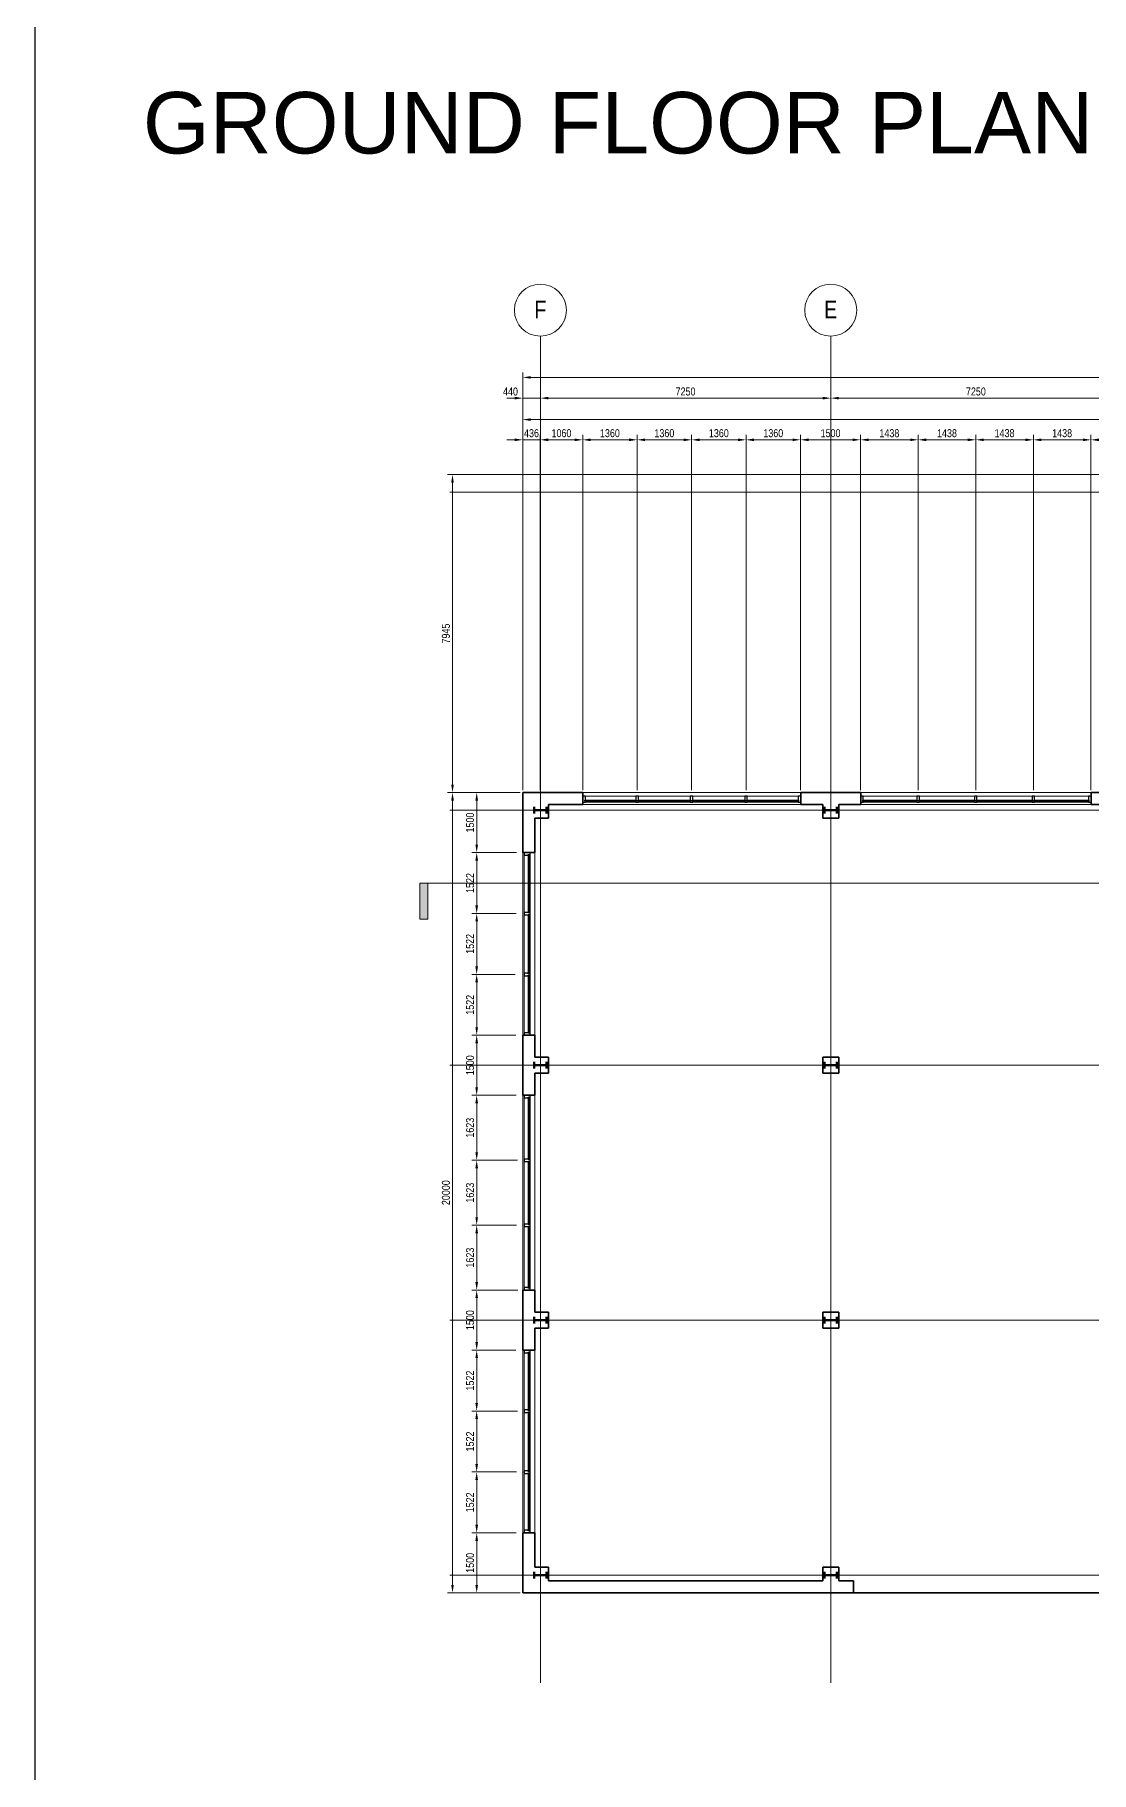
# Model space of a CAD drawing. Header units: millimetres. Extents: x -31954 to 493870, y 99509 to 604061.
# Drawn here: x 239324 to 265705, y 432587 to 476007 of the extents above; entities that cross this region are included whole.
import ezdxf

# ---------------------------------------------------------------- set-up
doc = ezdxf.new("R2010")
doc.units = ezdxf.units.MM
doc.header["$LTSCALE"] = 10
doc.linetypes.add('Center', pattern=[2, 1.25, -0.25, 0.25, -0.25])
doc.linetypes.add('Hidden', pattern=[0.375, 0.25, -0.125])
for name, color, linetype, lineweight in [('A-ANNOTATIONS', 1, 'Continuous', 9), ('A-COLS', 4, 'Continuous', 9), ('A-DETL-MBND', 5, 'Hidden', 9), ('A-GLAZ', 6, 'Continuous', 9), ('A-GLAZ-CWMG', 3, 'Continuous', 9), ('A-WALL', 2, 'Continuous', 18), ('S-COLUMN-STEEL-PLAN', 4, 'Continuous', 50), ('S-GRID', 6, 'Center', 9)]:
    doc.layers.add(name, color=color, linetype=linetype, lineweight=lineweight)
doc.styles.add('AnnoText', font='arial.ttf', dxfattribs={"width": 0.8, "height": 2})
doc.styles.add('Revit_Arial', font='arial.ttf')
doc.styles.get("Standard").update_dxf_attribs({"font": 'arial.ttf', "width": 0.8})

# ---------------------------------------------------------------- blocks, each defined once
blk = doc.blocks.new('System Panel - 1_ Glass-559306-Second Floor Level')
at = {"layer": 'A-GLAZ', "lineweight": 18}
for p, q in [((686, 13), (-686, 13)), ((-686, 13), (-686, -13)), ((686, -13), (686, 13)), ((-686, -13), (686, -13))]:
    blk.add_line(p, q, dxfattribs=at)
blk = doc.blocks.new('Rectangular Mullion - Kawneer-1600_Sys_3-6 Mullion_Sill-559298-Second Floor Level')
at = {"layer": 'A-GLAZ-CWMG'}
for p, q in [((1527, 10394), (180, 10394)), ((180, 10241), (1527, 10241))]:
    blk.add_line(p, q, dxfattribs=at)
blk = doc.blocks.new('Rectangular Mullion - Kawneer-1600_Sys_3-6 Mullion_Jamb R-558829-Second Floor Level')
at = {"layer": 'A-GLAZ-CWMG', "lineweight": 25}
for p, q in [((-63, 13), (-63, 114)), ((-63, 114), (0, 114)), ((-51, 13), (-63, 13)), ((-51, -13), (-51, 13)), ((0, 114), (0, -38)), ((-63, -38), (-63, -13)), ((-63, -13), (-51, -13)), ((0, -38), (-63, -38))]:
    blk.add_line(p, q, dxfattribs=at)
blk = doc.blocks.new('Rectangular Mullion - Kawneer-1600_Sys_3-6 Mullion_Jamb L-558832-Second Floor Level')
at = {"layer": 'A-GLAZ-CWMG', "lineweight": 25}
for p, q in [((-63, 114), (-63, 13)), ((0, 114), (-63, 114)), ((-63, 13), (-51, 13)), ((-51, 13), (-51, -13)), ((0, -38), (0, 114)), ((-51, -13), (-63, -13)), ((-63, -13), (-63, -38)), ((-63, -38), (0, -38))]:
    blk.add_line(p, q, dxfattribs=at)
blk = doc.blocks.new('System Panel - 1_ Glass-559317-Second Floor Level')
at = {"layer": 'A-GLAZ', "lineweight": 18}
for p, q in [((647, 13), (-647, 13)), ((-647, 13), (-647, -13)), ((647, -13), (647, 13)), ((-647, -13), (647, -13))]:
    blk.add_line(p, q, dxfattribs=at)
blk = doc.blocks.new('Rectangular Mullion - Kawneer-1600_Sys_3-6 Mullion_Sill-559309-Second Floor Level')
at = {"layer": 'A-GLAZ-CWMG'}
for p, q in [((-12973, 10394), (-14242, 10394)), ((-14242, 10241), (-12973, 10241))]:
    blk.add_line(p, q, dxfattribs=at)
blk = doc.blocks.new('System Panel - 1_ Glass-559325-Second Floor Level')
at = {"layer": 'A-GLAZ', "lineweight": 18}
for p, q in [((728, 13), (-728, 13)), ((-728, 13), (-728, -13)), ((728, -13), (728, 13)), ((-728, -13), (728, -13))]:
    blk.add_line(p, q, dxfattribs=at)
blk = doc.blocks.new('Rectangular Mullion - Kawneer-1600_Sys_3-6 Mullion_Sill-559320-Second Floor Level')
at = {"layer": 'A-GLAZ-CWMG'}
for p, q in [((-19814, 8921), (-19814, 7490)), ((-19661, 7490), (-19661, 8921))]:
    blk.add_line(p, q, dxfattribs=at)
blk = doc.blocks.new('System Panel - 1_ Glass-559333-Second Floor Level')
at = {"layer": 'A-GLAZ', "lineweight": 18}
for p, q in [((779, 13), (-779, 13)), ((-779, 13), (-779, -13)), ((779, -13), (779, 13)), ((-779, -13), (779, -13))]:
    blk.add_line(p, q, dxfattribs=at)
blk = doc.blocks.new('Rectangular Mullion - Kawneer-1600_Sys_3-6 Mullion_Sill-559328-Second Floor Level')
at = {"layer": 'A-GLAZ-CWMG'}
for p, q in [((-19814, 2856), (-19814, 1323)), ((-19661, 1323), (-19661, 2856))]:
    blk.add_line(p, q, dxfattribs=at)
blk = doc.blocks.new('System Panel - 1_ Glass-559346-Second Floor Level')
at = {"layer": 'A-GLAZ', "lineweight": 18}
for p, q in [((700, 13), (-700, 13)), ((-700, 13), (-700, -13)), ((700, -13), (700, 13)), ((-700, -13), (700, -13))]:
    blk.add_line(p, q, dxfattribs=at)
blk = doc.blocks.new('System Panel - 1_ Glass-559350-Second Floor Level')
at = {"layer": 'A-GLAZ', "lineweight": 18}
for p, q in [((661, 13), (-661, 13)), ((-661, 13), (-661, -13)), ((661, -13), (661, 13)), ((-661, -13), (661, -13))]:
    blk.add_line(p, q, dxfattribs=at)
blk = doc.blocks.new('System Panel - 1_ Glass-559536-Second Floor Level')
at = {"layer": 'A-GLAZ', "lineweight": 18}
for p, q in [((742, 13), (-742, 13)), ((-742, 13), (-742, -13)), ((742, -13), (742, 13)), ((-742, -13), (742, -13))]:
    blk.add_line(p, q, dxfattribs=at)
blk = doc.blocks.new('System Panel - 1_ Glass-559538-Second Floor Level')
at = {"layer": 'A-GLAZ', "lineweight": 18}
for p, q in [((793, 13), (-793, 13)), ((-793, 13), (-793, -13)), ((793, -13), (793, 13)), ((-793, -13), (793, -13))]:
    blk.add_line(p, q, dxfattribs=at)
blk = doc.blocks.new('Rectangular Mullion - Kawneer-1600_Sys_3-6 Mullion_Sill-559302-Second Floor Level')
at = {"layer": 'A-GLAZ-CWMG'}
for p, q in [((117, 10394), (-1257, 10394)), ((-1257, 10241), (117, 10241))]:
    blk.add_line(p, q, dxfattribs=at)
blk = doc.blocks.new('Rectangular Mullion - Kawneer-1600_Sys_3-6 Mullion_Vertical-558825-Second Floor Level')
at = {"layer": 'A-GLAZ-CWMG', "lineweight": 25}
for p, q in [((-27, 114), (36, 114)), ((-27, 13), (-27, 114)), ((-15, 13), (-27, 13)), ((-15, -13), (-15, 13)), ((36, 13), (23, 13)), ((23, 13), (23, -13)), ((36, 114), (36, 13)), ((-27, -38), (-27, -13)), ((-27, -13), (-15, -13)), ((36, -38), (-27, -38)), ((23, -13), (36, -13)), ((36, -13), (36, -38))]:
    blk.add_line(p, q, dxfattribs=at)
blk = doc.blocks.new('Rectangular Mullion - Kawneer-1600_Sys_3-6 Mullion_Sill-559313-Second Floor Level')
at = {"layer": 'A-GLAZ-CWMG'}
for p, q in [((-14306, 10394), (-15602, 10394)), ((-15602, 10241), (-14306, 10241))]:
    blk.add_line(p, q, dxfattribs=at)
blk = doc.blocks.new('Rectangular Mullion - Kawneer-1600_Sys_3-6 Mullion_Sill-559520-Second Floor Level')
at = {"layer": 'A-GLAZ-CWMG'}
for p, q in [((-19814, 7426), (-19814, 5968)), ((-19661, 5968), (-19661, 7426))]:
    blk.add_line(p, q, dxfattribs=at)
blk = doc.blocks.new('Rectangular Mullion - Kawneer-1600_Sys_3-6 Mullion_Sill-559526-Second Floor Level')
at = {"layer": 'A-GLAZ-CWMG'}
for p, q in [((-19814, 1260), (-19814, -300)), ((-19661, -300), (-19661, 1260))]:
    blk.add_line(p, q, dxfattribs=at)
blk = doc.blocks.new('System Panel - 1_ Glass-559548-Second Floor Level')
at = {"layer": 'A-GLAZ', "lineweight": 18}
for p, q in [((682, 13), (-682, 13)), ((-682, 13), (-682, -13)), ((682, -13), (682, 13)), ((-682, -13), (682, -13))]:
    blk.add_line(p, q, dxfattribs=at)
blk = doc.blocks.new('System Panel - 1_ Glass-559550-Second Floor Level')
at = {"layer": 'A-GLAZ', "lineweight": 18}
for p, q in [((643, 13), (-643, 13)), ((-643, 13), (-643, -13)), ((643, -13), (643, 13)), ((-643, -13), (643, -13))]:
    blk.add_line(p, q, dxfattribs=at)
blk = doc.blocks.new('System Panel - 1_ Glass-559552-Second Floor Level')
at = {"layer": 'A-GLAZ', "lineweight": 18}
for p, q in [((724, 13), (-724, 13)), ((-724, 13), (-724, -13)), ((724, -13), (724, 13)), ((-724, -13), (724, -13))]:
    blk.add_line(p, q, dxfattribs=at)
blk = doc.blocks.new('System Panel - 1_ Glass-559554-Second Floor Level')
at = {"layer": 'A-GLAZ', "lineweight": 18}
for p, q in [((775, 13), (-775, 13)), ((-775, 13), (-775, -13)), ((775, -13), (775, 13)), ((-775, -13), (775, -13))]:
    blk.add_line(p, q, dxfattribs=at)
blk = doc.blocks.new('Rectangular Mullion - Kawneer-1600_Sys_3-6 Mullion_Sill-559514-Second Floor Level')
at = {"layer": 'A-GLAZ-CWMG'}
for p, q in [((-2758, 10394), (-4096, 10394)), ((-4096, 10241), (-2758, 10241))]:
    blk.add_line(p, q, dxfattribs=at)
blk = doc.blocks.new('Rectangular Mullion - Kawneer-1600_Sys_3-6 Mullion_Sill-559517-Second Floor Level')
at = {"layer": 'A-GLAZ-CWMG'}
for p, q in [((-17026, 10394), (-18286, 10394)), ((-18286, 10241), (-17026, 10241))]:
    blk.add_line(p, q, dxfattribs=at)
blk = doc.blocks.new('Rectangular Mullion - Kawneer-1600_Sys_3-6 Mullion_Sill-559523-Second Floor Level')
at = {"layer": 'A-GLAZ-CWMG'}
for p, q in [((-19814, 5905), (-19814, 4483)), ((-19661, 4483), (-19661, 5905))]:
    blk.add_line(p, q, dxfattribs=at)
blk = doc.blocks.new('Rectangular Mullion - Kawneer-1600_Sys_3-6 Mullion_Sill-559529-Second Floor Level')
at = {"layer": 'A-GLAZ-CWMG'}
for p, q in [((-19814, -364), (-19814, -1887)), ((-19661, -1887), (-19661, -364))]:
    blk.add_line(p, q, dxfattribs=at)
blk = doc.blocks.new('Grid - M_Grid Head - Circle-10837-Second Floor Level')
at = {"layer": 'S-GRID', "linetype": 'Continuous'}
blk.add_circle((0, 0), 6.5, dxfattribs=at)
blk = doc.blocks.new('Section - M_Section Tail - Filled-14299-Ground Floor Level')
at = {"layer": 'A-ANNOTATIONS'}
blk.add_hatch(color=256, dxfattribs=at).paths.add_polyline_path([(0, 9), (0, 0), (-2, 0), (-2, 9)], flags=0)
at = {"layer": 'A-ANNOTATIONS', "lineweight": 18}
for p, q in [((0, 9), (-2, 9)), ((-2, 9), (-2, 0)), ((0, 0), (0, 9)), ((-2, 0), (0, 0))]:
    blk.add_line(p, q, dxfattribs=at)

msp = doc.modelspace()

# ---------------------------------------------------------------- linework, layer by layer
at = {"layer": 'A-ANNOTATIONS'}
for p, q in [((251509.9, 457132.5), (251509.9, 467568.6)), ((251709.9, 467443.6), (290309.9, 467443.6)), ((251309.9, 466926), (251109.9, 466926)), ((251509.9, 457132.5), (251509.9, 467051)), ((251509.9, 466926), (251949.9, 466926)), ((251949.9, 464637.5), (251949.9, 467051)), ((251949.9, 464637.5), (251949.9, 467051)), ((252149.9, 466926), (252349.9, 466926)), ((252149.9, 466926), (258999.9, 466926)), ((259199.9, 467028.1), (259199.9, 466801)), ((259199.9, 467028.1), (259199.9, 466801)), ((259399.9, 466926), (266249.9, 466926)), ((251509.9, 457132.5), (251509.9, 466514.4)), ((280309.9, 466389.4), (251709.9, 466389.4)), ((251509.9, 457132.5), (251509.9, 466009.3)), ((251945.9, 457132.5), (251945.9, 466009.3)), ((251945.9, 457132.5), (251945.9, 466009.3)), ((253005.9, 457132.5), (253005.9, 466009.3)), ((253005.9, 457132.5), (253005.9, 466009.3)), ((254365.9, 457132.5), (254365.9, 466009.3)), ((254365.9, 457132.5), (254365.9, 466009.3)), ((255725.9, 457132.5), (255725.9, 466009.3)), ((255725.9, 457132.5), (255725.9, 466009.3)), ((257085.9, 457132.5), (257085.9, 466009.3)), ((257085.9, 457132.5), (257085.9, 466009.3)), ((258445.9, 457132.5), (258445.9, 466009.3)), ((258445.9, 457132.5), (258445.9, 466009.3)), ((259945.9, 457132.5), (259945.9, 466009.3)), ((259945.9, 457132.5), (259945.9, 466009.3)), ((261383.9, 457132.5), (261383.9, 466009.3)), ((261383.9, 457132.5), (261383.9, 466009.3)), ((262821.9, 457132.5), (262821.9, 466009.3)), ((262821.9, 457132.5), (262821.9, 466009.3)), ((264259.9, 457132.5), (264259.9, 466009.3)), ((264259.9, 457132.5), (264259.9, 466009.3)), ((265697.9, 457132.5), (265697.9, 466009.3)), ((265697.9, 457132.5), (265697.9, 466009.3)), ((251309.9, 465884.3), (251109.9, 465884.3)), ((251945.9, 465884.3), (251509.9, 465884.3)), ((252805.9, 465884.3), (252145.9, 465884.3)), ((252145.9, 465884.3), (252345.9, 465884.3)), ((254165.9, 465884.3), (253205.9, 465884.3)), ((255525.9, 465884.3), (254565.9, 465884.3)), ((256885.9, 465884.3), (255925.9, 465884.3)), ((258245.9, 465884.3), (257285.9, 465884.3)), ((259745.9, 465884.3), (258645.9, 465884.3)), ((261183.9, 465884.3), (260145.9, 465884.3)), ((262621.9, 465884.3), (261583.9, 465884.3)), ((264059.9, 465884.3), (263021.9, 465884.3)), ((265497.9, 465884.3), (264459.9, 465884.3)), ((280447.4, 465015), (249630.7, 465015)), ((249755.7, 457270), (249755.7, 464815)), ((251447.4, 457070), (249630.7, 457070)), ((251447.4, 457070), (249630.7, 457070)), ((249755.7, 437270), (249755.7, 456870)), ((251447.4, 457070), (250234.1, 457070)), ((250359.1, 455770), (250359.1, 456870)), ((251351, 455570), (250234.1, 455570)), ((251351, 455570), (250234.1, 455570)), ((250359.1, 454248.4), (250359.1, 455370)), ((293521.9, 454806), (249140.1, 454806)), ((251343, 454048.4), (250234.1, 454048.4)), ((251343, 454048.4), (250234.1, 454048.4)), ((250359.1, 452726.7), (250359.1, 453848.4)), ((251319.1, 452526.7), (250234.1, 452526.7)), ((251319.1, 452526.7), (250234.1, 452526.7)), ((250359.1, 451205), (250359.1, 452326.7)), ((251335, 451005), (250234.1, 451005)), ((251335, 451005), (250234.1, 451005)), ((250359.1, 449705), (250359.1, 450805)), ((251343, 449505), (250234.1, 449505)), ((251343, 449505), (250234.1, 449505)), ((250359.1, 448081.7), (250359.1, 449305)), ((251374.8, 447881.7), (250234.1, 447881.7)), ((251374.8, 447881.7), (250234.1, 447881.7)), ((250359.1, 446458.4), (250359.1, 447681.7)), ((251350.9, 446258.4), (250234.1, 446258.4)), ((251350.9, 446258.4), (250234.1, 446258.4)), ((250359.1, 444835), (250359.1, 446058.4)), ((251382.7, 444635), (250234.1, 444635)), ((251382.7, 444635), (250234.1, 444635)), ((250359.1, 443335), (250359.1, 444435)), ((251334.9, 443135), (250234.1, 443135)), ((251334.9, 443135), (250234.1, 443135)), ((250359.1, 441813.4), (250359.1, 442935)), ((251374.8, 441613.4), (250234.1, 441613.4)), ((251374.8, 441613.4), (250234.1, 441613.4)), ((250359.1, 440291.7), (250359.1, 441413.4)), ((251350.9, 440091.7), (250234.1, 440091.7)), ((251350.9, 440091.7), (250234.1, 440091.7)), ((250359.1, 438770), (250359.1, 439891.7)), ((251342.6, 438570), (250234.1, 438570)), ((251342.6, 438570), (250234.1, 438570)), ((250359.1, 437270), (250359.1, 438370)), ((251447.4, 437070), (249630.7, 437070)), ((250901.3, 437070), (250234.1, 437070))]:
    msp.add_line(p, q, dxfattribs=at)
for points in [[(251709.9, 467477), (251709.9, 467410.3), (251509.9, 467443.6)], [(251309.9, 466959.3), (251309.9, 466892.6), (251509.9, 466926)], [(252149.9, 466959.3), (252149.9, 466892.6), (251949.9, 466926)], [(252149.9, 466959.3), (252149.9, 466892.6), (251949.9, 466926)], [(258999.9, 466959.3), (258999.9, 466892.6), (259199.9, 466926)], [(259399.9, 466959.3), (259399.9, 466892.6), (259199.9, 466926)], [(251709.9, 466422.8), (251709.9, 466356.1), (251509.9, 466389.4)], [(251309.9, 465917.6), (251309.9, 465850.9), (251509.9, 465884.3)], [(252145.9, 465917.6), (252145.9, 465850.9), (251945.9, 465884.3)], [(252145.9, 465917.6), (252145.9, 465850.9), (251945.9, 465884.3)], [(252805.9, 465917.6), (252805.9, 465850.9), (253005.9, 465884.3)], [(253205.9, 465917.6), (253205.9, 465850.9), (253005.9, 465884.3)], [(254165.9, 465917.6), (254165.9, 465850.9), (254365.9, 465884.3)], [(254565.9, 465917.6), (254565.9, 465850.9), (254365.9, 465884.3)], [(255525.9, 465917.6), (255525.9, 465850.9), (255725.9, 465884.3)], [(255925.9, 465917.6), (255925.9, 465850.9), (255725.9, 465884.3)], [(256885.9, 465917.6), (256885.9, 465850.9), (257085.9, 465884.3)], [(257285.9, 465917.6), (257285.9, 465850.9), (257085.9, 465884.3)], [(258245.9, 465917.6), (258245.9, 465850.9), (258445.9, 465884.3)], [(258645.9, 465917.6), (258645.9, 465850.9), (258445.9, 465884.3)], [(259745.9, 465917.6), (259745.9, 465850.9), (259945.9, 465884.3)], [(260145.9, 465917.6), (260145.9, 465850.9), (259945.9, 465884.3)], [(261183.9, 465917.6), (261183.9, 465850.9), (261383.9, 465884.3)], [(261583.9, 465917.6), (261583.9, 465850.9), (261383.9, 465884.3)], [(262621.9, 465917.6), (262621.9, 465850.9), (262821.9, 465884.3)], [(263021.9, 465917.6), (263021.9, 465850.9), (262821.9, 465884.3)], [(264059.9, 465917.6), (264059.9, 465850.9), (264259.9, 465884.3)], [(264459.9, 465917.6), (264459.9, 465850.9), (264259.9, 465884.3)], [(265497.9, 465917.6), (265497.9, 465850.9), (265697.9, 465884.3)], [(265897.9, 465917.6), (265897.9, 465850.9), (265697.9, 465884.3)], [(249722.3, 464815), (249789, 464815), (249755.7, 465015)], [(249722.3, 457270), (249789, 457270), (249755.7, 457070)], [(249722.3, 456870), (249789, 456870), (249755.7, 457070)], [(250325.8, 456870), (250392.5, 456870), (250359.1, 457070)], [(250325.8, 455770), (250392.5, 455770), (250359.1, 455570)], [(250325.8, 455370), (250392.5, 455370), (250359.1, 455570)], [(250325.8, 454248.4), (250392.5, 454248.4), (250359.1, 454048.4)], [(250325.8, 453848.4), (250392.5, 453848.4), (250359.1, 454048.4)], [(250325.8, 452726.7), (250392.5, 452726.7), (250359.1, 452526.7)], [(250325.8, 452326.7), (250392.5, 452326.7), (250359.1, 452526.7)], [(250325.8, 451205), (250392.5, 451205), (250359.1, 451005)], [(250325.8, 450805), (250392.5, 450805), (250359.1, 451005)], [(250325.8, 449705), (250392.5, 449705), (250359.1, 449505)], [(250325.8, 449305), (250392.5, 449305), (250359.1, 449505)], [(250325.8, 448081.7), (250392.5, 448081.7), (250359.1, 447881.7)], [(250325.8, 447681.7), (250392.5, 447681.7), (250359.1, 447881.7)], [(250325.8, 446458.4), (250392.5, 446458.4), (250359.1, 446258.4)], [(250325.8, 446058.4), (250392.5, 446058.4), (250359.1, 446258.4)], [(250325.8, 444835), (250392.5, 444835), (250359.1, 444635)], [(250325.8, 444435), (250392.5, 444435), (250359.1, 444635)], [(250325.8, 443335), (250392.5, 443335), (250359.1, 443135)], [(250325.8, 442935), (250392.5, 442935), (250359.1, 443135)], [(250325.8, 441813.4), (250392.5, 441813.4), (250359.1, 441613.4)], [(250325.8, 441413.4), (250392.5, 441413.4), (250359.1, 441613.4)], [(250325.8, 440291.7), (250392.5, 440291.7), (250359.1, 440091.7)], [(250325.8, 439891.7), (250392.5, 439891.7), (250359.1, 440091.7)], [(250325.8, 438770), (250392.5, 438770), (250359.1, 438570)], [(250325.8, 438370), (250392.5, 438370), (250359.1, 438570)], [(249722.3, 437270), (249789, 437270), (249755.7, 437070)], [(250325.8, 437270), (250392.5, 437270), (250359.1, 437070)]]:
    msp.add_solid(points, dxfattribs=at)
at = {"layer": 'A-COLS', "lineweight": 35}
for p, q in [((259399.9, 450455), (258999.9, 450455)), ((258999.9, 450455), (258999.9, 450055)), ((259399.9, 450055), (259399.9, 450455)), ((258999.9, 450055), (259399.9, 450055)), ((259399.9, 444085), (258999.9, 444085)), ((258999.9, 444085), (258999.9, 443685)), ((259399.9, 443685), (259399.9, 444085)), ((258999.9, 443685), (259399.9, 443685))]:
    msp.add_line(p, q, dxfattribs=at)
at = {"layer": 'A-DETL-MBND'}
for p, q in [((251698, 453283.2), (251672.6, 453283.2)), ((251698, 447065.7), (251672.6, 447065.7)), ((251698, 440848.2), (251672.6, 440848.2))]:
    msp.add_line(p, q, dxfattribs=at)
at = {"layer": 'A-WALL', "lineweight": 35}
for p, q in [((253009.9, 457070), (251509.9, 457070)), ((251509.9, 457070), (251509.9, 455570)), ((253009.9, 456770), (253009.9, 457070)), ((259949.9, 457070), (258449.9, 457070)), ((258449.9, 457070), (258449.9, 456770)), ((259949.9, 456770), (259949.9, 457070)), ((267199.9, 457070), (265699.9, 457070)), ((265699.9, 457070), (265699.9, 456770)), ((251809.9, 456430), (252149.9, 456430)), ((251809.9, 455570), (251809.9, 456430)), ((252149.9, 456430), (252149.9, 456770)), ((252149.9, 456770), (253009.9, 456770)), ((258449.9, 456770), (258999.9, 456770)), ((258999.9, 456770), (258999.9, 456430)), ((258999.9, 456430), (259399.9, 456430)), ((259399.9, 456430), (259399.9, 456770)), ((259399.9, 456770), (259949.9, 456770)), ((265699.9, 456770), (266249.9, 456770)), ((251509.9, 455570), (251809.9, 455570)), ((251509.9, 451005), (251509.9, 449505)), ((251809.9, 451005), (251509.9, 451005)), ((251809.9, 450455), (251809.9, 451005)), ((252149.9, 450455), (251809.9, 450455)), ((252149.9, 450055), (252149.9, 450455)), ((251809.9, 450055), (252149.9, 450055)), ((251809.9, 449505), (251809.9, 450055)), ((251509.9, 449505), (251809.9, 449505)), ((251509.9, 444635), (251509.9, 443135)), ((251809.9, 444635), (251509.9, 444635)), ((251809.9, 444085), (251809.9, 444635)), ((252149.9, 444085), (251809.9, 444085)), ((252149.9, 443685), (252149.9, 444085)), ((251809.9, 443685), (252149.9, 443685)), ((251809.9, 443135), (251809.9, 443685)), ((251509.9, 443135), (251809.9, 443135)), ((251509.9, 438570), (251509.9, 437070)), ((251809.9, 438570), (251509.9, 438570)), ((251809.9, 437710), (251809.9, 438570)), ((252149.9, 437710), (251809.9, 437710)), ((252149.9, 437370), (252149.9, 437710)), ((259399.9, 437710), (258999.9, 437710)), ((258999.9, 437710), (258999.9, 437370)), ((259399.9, 437370), (259399.9, 437710)), ((258999.9, 437370), (252149.9, 437370)), ((259770, 437370), (259399.9, 437370)), ((259770, 437070), (259770, 437370)), ((251509.9, 437070), (259770, 437070)), ((259770, 437070), (266239.7, 437070))]:
    msp.add_line(p, q, dxfattribs=at)
at = {"layer": 'A-WALL'}
for p, q in [((253009.9, 457070), (258449.9, 457070)), ((259949.9, 457070), (265699.9, 457070)), ((258449.9, 456770), (253009.9, 456770)), ((265699.9, 456770), (259949.9, 456770)), ((251509.9, 451005), (251509.9, 455570)), ((251809.9, 455570), (251809.9, 451005)), ((251509.9, 444635), (251509.9, 449505)), ((251809.9, 449505), (251809.9, 444635)), ((251509.9, 438570), (251509.9, 443135)), ((251809.9, 443135), (251809.9, 438570))]:
    msp.add_line(p, q, dxfattribs=at)
at = {"layer": 'S-COLUMN-STEEL-PLAN', "lineweight": 70}
for p, q in [((251796.9, 456712), (251796.9, 456548)), ((252102.9, 456630), (251796.9, 456630)), ((252102.9, 456712), (252102.9, 456548)), ((259046.9, 456712), (259046.9, 456548)), ((259352.9, 456630), (259046.9, 456630)), ((259352.9, 456712), (259352.9, 456548)), ((251796.9, 450337), (251796.9, 450173)), ((252102.9, 450337), (252102.9, 450173)), ((259046.9, 450337), (259046.9, 450173)), ((259352.9, 450337), (259352.9, 450173)), ((252102.9, 450255), (251796.9, 450255)), ((259352.9, 450255), (259046.9, 450255)), ((251796.9, 443967), (251796.9, 443803)), ((252102.9, 443885), (251796.9, 443885)), ((252102.9, 443967), (252102.9, 443803)), ((259046.9, 443967), (259046.9, 443803)), ((259352.9, 443885), (259046.9, 443885)), ((259352.9, 443967), (259352.9, 443803)), ((251796.9, 437592), (251796.9, 437428)), ((252102.9, 437510), (251796.9, 437510)), ((252102.9, 437592), (252102.9, 437428)), ((259046.9, 437592), (259046.9, 437428)), ((259352.9, 437510), (259046.9, 437510)), ((259352.9, 437592), (259352.9, 437428))]:
    msp.add_line(p, q, dxfattribs=at)
at = {"layer": 'S-GRID'}
for p, q in [((251949.9, 434820), (251949.9, 468474.3)), ((259199.9, 434820), (259199.9, 468474.3)), ((249692.4, 464575), (292326.3, 464575)), ((249692.4, 456630), (292326.3, 456630)), ((249692.4, 450255), (292326.3, 450255)), ((249692.4, 443885), (292326.3, 443885)), ((249692.4, 437510), (292326.3, 437510))]:
    msp.add_line(p, q, dxfattribs=at)

# ---------------------------------------------------------------- block references
at = {"layer": 'A-ANNOTATIONS', "lineweight": 18, "extrusion": (0, 0, -1), "xscale": 99.99999999999993, "yscale": 99.99999999999993, "zscale": 99.99999999999993, "rotation": 180.0000000000005}
msp.add_blockref('Section - M_Section Tail - Filled-14299-Ground Floor Level', (-249140.1, 454806), dxfattribs=at)
at = {"layer": 'A-GLAZ'}
for name, p, rotation in [('System Panel - 1_ Glass-559550-Second Floor Level', (253703.6, 456865), 180), ('System Panel - 1_ Glass-559350-Second Floor Level', (255045.6, 456865), 180), ('System Panel - 1_ Glass-559350-Second Floor Level', (256405.6, 456865), 180), ('System Panel - 1_ Glass-559317-Second Floor Level', (257751.9, 456865), 180), ('System Panel - 1_ Glass-559548-Second Floor Level', (260682.4, 456865), 180), ('System Panel - 1_ Glass-559346-Second Floor Level', (262101.8, 456865), 180), ('System Panel - 1_ Glass-559346-Second Floor Level', (263539.3, 456865), 180), ('System Panel - 1_ Glass-559306-Second Floor Level', (264963.1, 456865), 180), ('System Panel - 1_ Glass-559325-Second Floor Level', (251659.9, 454791.2), 270), ('System Panel - 1_ Glass-559536-Second Floor Level', (251659.9, 453283.2), 270), ('System Panel - 1_ Glass-559552-Second Floor Level', (251659.9, 451779.6), 270), ('System Panel - 1_ Glass-559333-Second Floor Level', (251659.9, 448675.3), 270), ('System Panel - 1_ Glass-559538-Second Floor Level', (251659.9, 447065.7), 270), ('System Panel - 1_ Glass-559554-Second Floor Level', (251659.9, 445460.4), 270), ('System Panel - 1_ Glass-559325-Second Floor Level', (251659.9, 442356.2), 270), ('System Panel - 1_ Glass-559536-Second Floor Level', (251659.9, 440848.2), 270), ('System Panel - 1_ Glass-559552-Second Floor Level', (251659.9, 439344.6), 270)]:
    msp.add_blockref(name, p, dxfattribs=dict(at, rotation=rotation))
at = {"layer": 'A-GLAZ-CWMG', "extrusion": (0, 0, -1)}
for name, p in [('Rectangular Mullion - Kawneer-1600_Sys_3-6 Mullion_Jamb R-558829-Second Floor Level', (-253009.9, 456865)), ('Rectangular Mullion - Kawneer-1600_Sys_3-6 Mullion_Vertical-558825-Second Floor Level', (-254369.9, 456865)), ('Rectangular Mullion - Kawneer-1600_Sys_3-6 Mullion_Vertical-558825-Second Floor Level', (-255729.9, 456865)), ('Rectangular Mullion - Kawneer-1600_Sys_3-6 Mullion_Vertical-558825-Second Floor Level', (-257089.9, 456865)), ('Rectangular Mullion - Kawneer-1600_Sys_3-6 Mullion_Jamb R-558829-Second Floor Level', (-259949.9, 456865)), ('Rectangular Mullion - Kawneer-1600_Sys_3-6 Mullion_Vertical-558825-Second Floor Level', (-261387.4, 456865)), ('Rectangular Mullion - Kawneer-1600_Sys_3-6 Mullion_Vertical-558825-Second Floor Level', (-262824.9, 456865)), ('Rectangular Mullion - Kawneer-1600_Sys_3-6 Mullion_Vertical-558825-Second Floor Level', (-264262.4, 456865))]:
    msp.add_blockref(name, p, dxfattribs=at)
at = {"layer": 'A-GLAZ-CWMG'}
for name, p in [('Rectangular Mullion - Kawneer-1600_Sys_3-6 Mullion_Sill-559517-Second Floor Level', (271359.5, 446585.8)), ('Rectangular Mullion - Kawneer-1600_Sys_3-6 Mullion_Sill-559313-Second Floor Level', (269999.5, 446585.8)), ('Rectangular Mullion - Kawneer-1600_Sys_3-6 Mullion_Sill-559313-Second Floor Level', (271359.5, 446585.8)), ('Rectangular Mullion - Kawneer-1600_Sys_3-6 Mullion_Sill-559309-Second Floor Level', (271359.5, 446585.8)), ('Rectangular Mullion - Kawneer-1600_Sys_3-6 Mullion_Jamb L-558832-Second Floor Level', (258449.9, 456865)), ('Rectangular Mullion - Kawneer-1600_Sys_3-6 Mullion_Sill-559514-Second Floor Level', (264109.5, 446585.8)), ('Rectangular Mullion - Kawneer-1600_Sys_3-6 Mullion_Sill-559302-Second Floor Level', (262672, 446585.8)), ('Rectangular Mullion - Kawneer-1600_Sys_3-6 Mullion_Sill-559302-Second Floor Level', (264109.5, 446585.8)), ('Rectangular Mullion - Kawneer-1600_Sys_3-6 Mullion_Sill-559298-Second Floor Level', (264109.5, 446585.8)), ('Rectangular Mullion - Kawneer-1600_Sys_3-6 Mullion_Jamb L-558832-Second Floor Level', (265699.9, 456865)), ('Rectangular Mullion - Kawneer-1600_Sys_3-6 Mullion_Sill-559320-Second Floor Level', (271359.5, 446585.8)), ('Rectangular Mullion - Kawneer-1600_Sys_3-6 Mullion_Sill-559520-Second Floor Level', (271359.5, 446585.8)), ('Rectangular Mullion - Kawneer-1600_Sys_3-6 Mullion_Sill-559523-Second Floor Level', (271359.5, 446585.8)), ('Rectangular Mullion - Kawneer-1600_Sys_3-6 Mullion_Sill-559328-Second Floor Level', (271359.5, 446585.8)), ('Rectangular Mullion - Kawneer-1600_Sys_3-6 Mullion_Sill-559526-Second Floor Level', (271359.5, 446585.8)), ('Rectangular Mullion - Kawneer-1600_Sys_3-6 Mullion_Sill-559529-Second Floor Level', (271359.5, 446585.8)), ('Rectangular Mullion - Kawneer-1600_Sys_3-6 Mullion_Sill-559320-Second Floor Level', (271359.5, 434150.8)), ('Rectangular Mullion - Kawneer-1600_Sys_3-6 Mullion_Sill-559520-Second Floor Level', (271359.5, 434150.8)), ('Rectangular Mullion - Kawneer-1600_Sys_3-6 Mullion_Sill-559523-Second Floor Level', (271359.5, 434150.8))]:
    msp.add_blockref(name, p, dxfattribs=at)
for p, rotation in [((251659.9, 455570), 89.99999999999955), ((251659.9, 449505), 89.99999999999952), ((251659.9, 443135), 89.99999999999955)]:
    msp.add_blockref('Rectangular Mullion - Kawneer-1600_Sys_3-6 Mullion_Jamb L-558832-Second Floor Level', p, dxfattribs=dict(at, rotation=rotation))
at = {"layer": 'A-GLAZ-CWMG', "extrusion": (0, 0, -1), "rotation": 270.0000000000004}
for name, p in [('Rectangular Mullion - Kawneer-1600_Sys_3-6 Mullion_Vertical-558825-Second Floor Level', (-251659.9, 454048.4)), ('Rectangular Mullion - Kawneer-1600_Sys_3-6 Mullion_Vertical-558825-Second Floor Level', (-251659.9, 452526.7)), ('Rectangular Mullion - Kawneer-1600_Sys_3-6 Mullion_Jamb R-558829-Second Floor Level', (-251659.9, 451005)), ('Rectangular Mullion - Kawneer-1600_Sys_3-6 Mullion_Vertical-558825-Second Floor Level', (-251659.9, 447881.7)), ('Rectangular Mullion - Kawneer-1600_Sys_3-6 Mullion_Vertical-558825-Second Floor Level', (-251659.9, 446258.4)), ('Rectangular Mullion - Kawneer-1600_Sys_3-6 Mullion_Jamb R-558829-Second Floor Level', (-251659.9, 444635)), ('Rectangular Mullion - Kawneer-1600_Sys_3-6 Mullion_Vertical-558825-Second Floor Level', (-251659.9, 441613.4)), ('Rectangular Mullion - Kawneer-1600_Sys_3-6 Mullion_Vertical-558825-Second Floor Level', (-251659.9, 440091.7)), ('Rectangular Mullion - Kawneer-1600_Sys_3-6 Mullion_Jamb R-558829-Second Floor Level', (-251659.9, 438570))]:
    msp.add_blockref(name, p, dxfattribs=at)
at = {"layer": 'S-GRID', "linetype": 'Continuous', "xscale": 99.99999999999993, "yscale": 99.99999999999993, "zscale": 99.99999999999993}
for p in [(251949.9, 469124.3), (259199.9, 469124.3)]:
    msp.add_blockref('Grid - M_Grid Head - Circle-10837-Second Floor Level', p, dxfattribs=at)

# ---------------------------------------------------------------- texts
at = {"layer": 'A-ANNOTATIONS', "char_height": 200, "attachment_point": 5, "style": 'AnnoText'}
for s, insert in [('440', (251203.2, 467090.6)), ('7250', (255574.9, 467090.6)), ('7250', (262824.9, 467090.6)), ('436', (251727.9, 466048.9)), ('1060', (252475.9, 466048.9)), ('1360', (253685.9, 466048.9)), ('1360', (255045.9, 466048.9)), ('1360', (256405.9, 466048.9)), ('1360', (257765.9, 466048.9)), ('1500', (259195.9, 466048.9)), ('1438', (260664.9, 466048.9)), ('1438', (262102.9, 466048.9)), ('1438', (263540.9, 466048.9)), ('1438', (264978.9, 466048.9))]:
    msp.add_mtext(s, dxfattribs=dict(at, insert=insert))
at = {"layer": 'A-ANNOTATIONS', "char_height": 200, "attachment_point": 5, "rotation": 90, "style": 'AnnoText'}
for s, insert in [('7945', (249591.1, 461042.5)), ('1500', (250194.5, 456320)), ('1522', (250194.5, 454809.2)), ('1522', (250194.5, 453287.5)), ('1522', (250194.5, 451765.9)), ('1500', (250194.5, 450255)), ('1623', (250194.5, 448693.4)), ('20000', (249591.1, 447070)), ('1623', (250194.5, 447070)), ('1623', (250194.5, 445446.7)), ('1500', (250194.5, 443885)), ('1522', (250194.5, 442374.2)), ('1522', (250194.5, 440852.5)), ('1522', (250194.5, 439330.9)), ('1500', (250194.5, 437820))]:
    msp.add_mtext(s, dxfattribs=dict(at, insert=insert))
at = {"layer": 'Defpoints', "style": 'Revit_Arial'}
msp.add_text('GROUND FLOOR PLAN', height=1536.77, dxfattribs=at).set_placement((242022, 473039.6))

# ---------------------------------------------------------------- next in the draw order: texts
at = {"layer": 'S-GRID', "char_height": 442.59, "attachment_point": 2, "line_spacing_factor": 0.938532, "bg_fill": 3, "box_fill_scale": 1.25, "bg_fill_color": 0, "bg_fill_transparency": 0}
for s, insert, width in [('\\fArial|b0|i0|c0|p34|;F', (251949.8, 469360.1), 448.156), ('\\fArial|b0|i0|c0|p34|;E', (259199.8, 469360.1), 491.352)]:
    msp.add_mtext(s, dxfattribs=dict(at, insert=insert, width=width))

# ---------------------------------------------------------------- next in the draw order: linework, layer by layer
at = {"layer": 'Defpoints'}
msp.add_lwpolyline([(239324.1, 529809.5), (239324.1, 339591.4), (302945.5, 339591.4), (302945.5, 529809.5)], close=True, dxfattribs=at)

doc.saveas('drawing.dxf')
